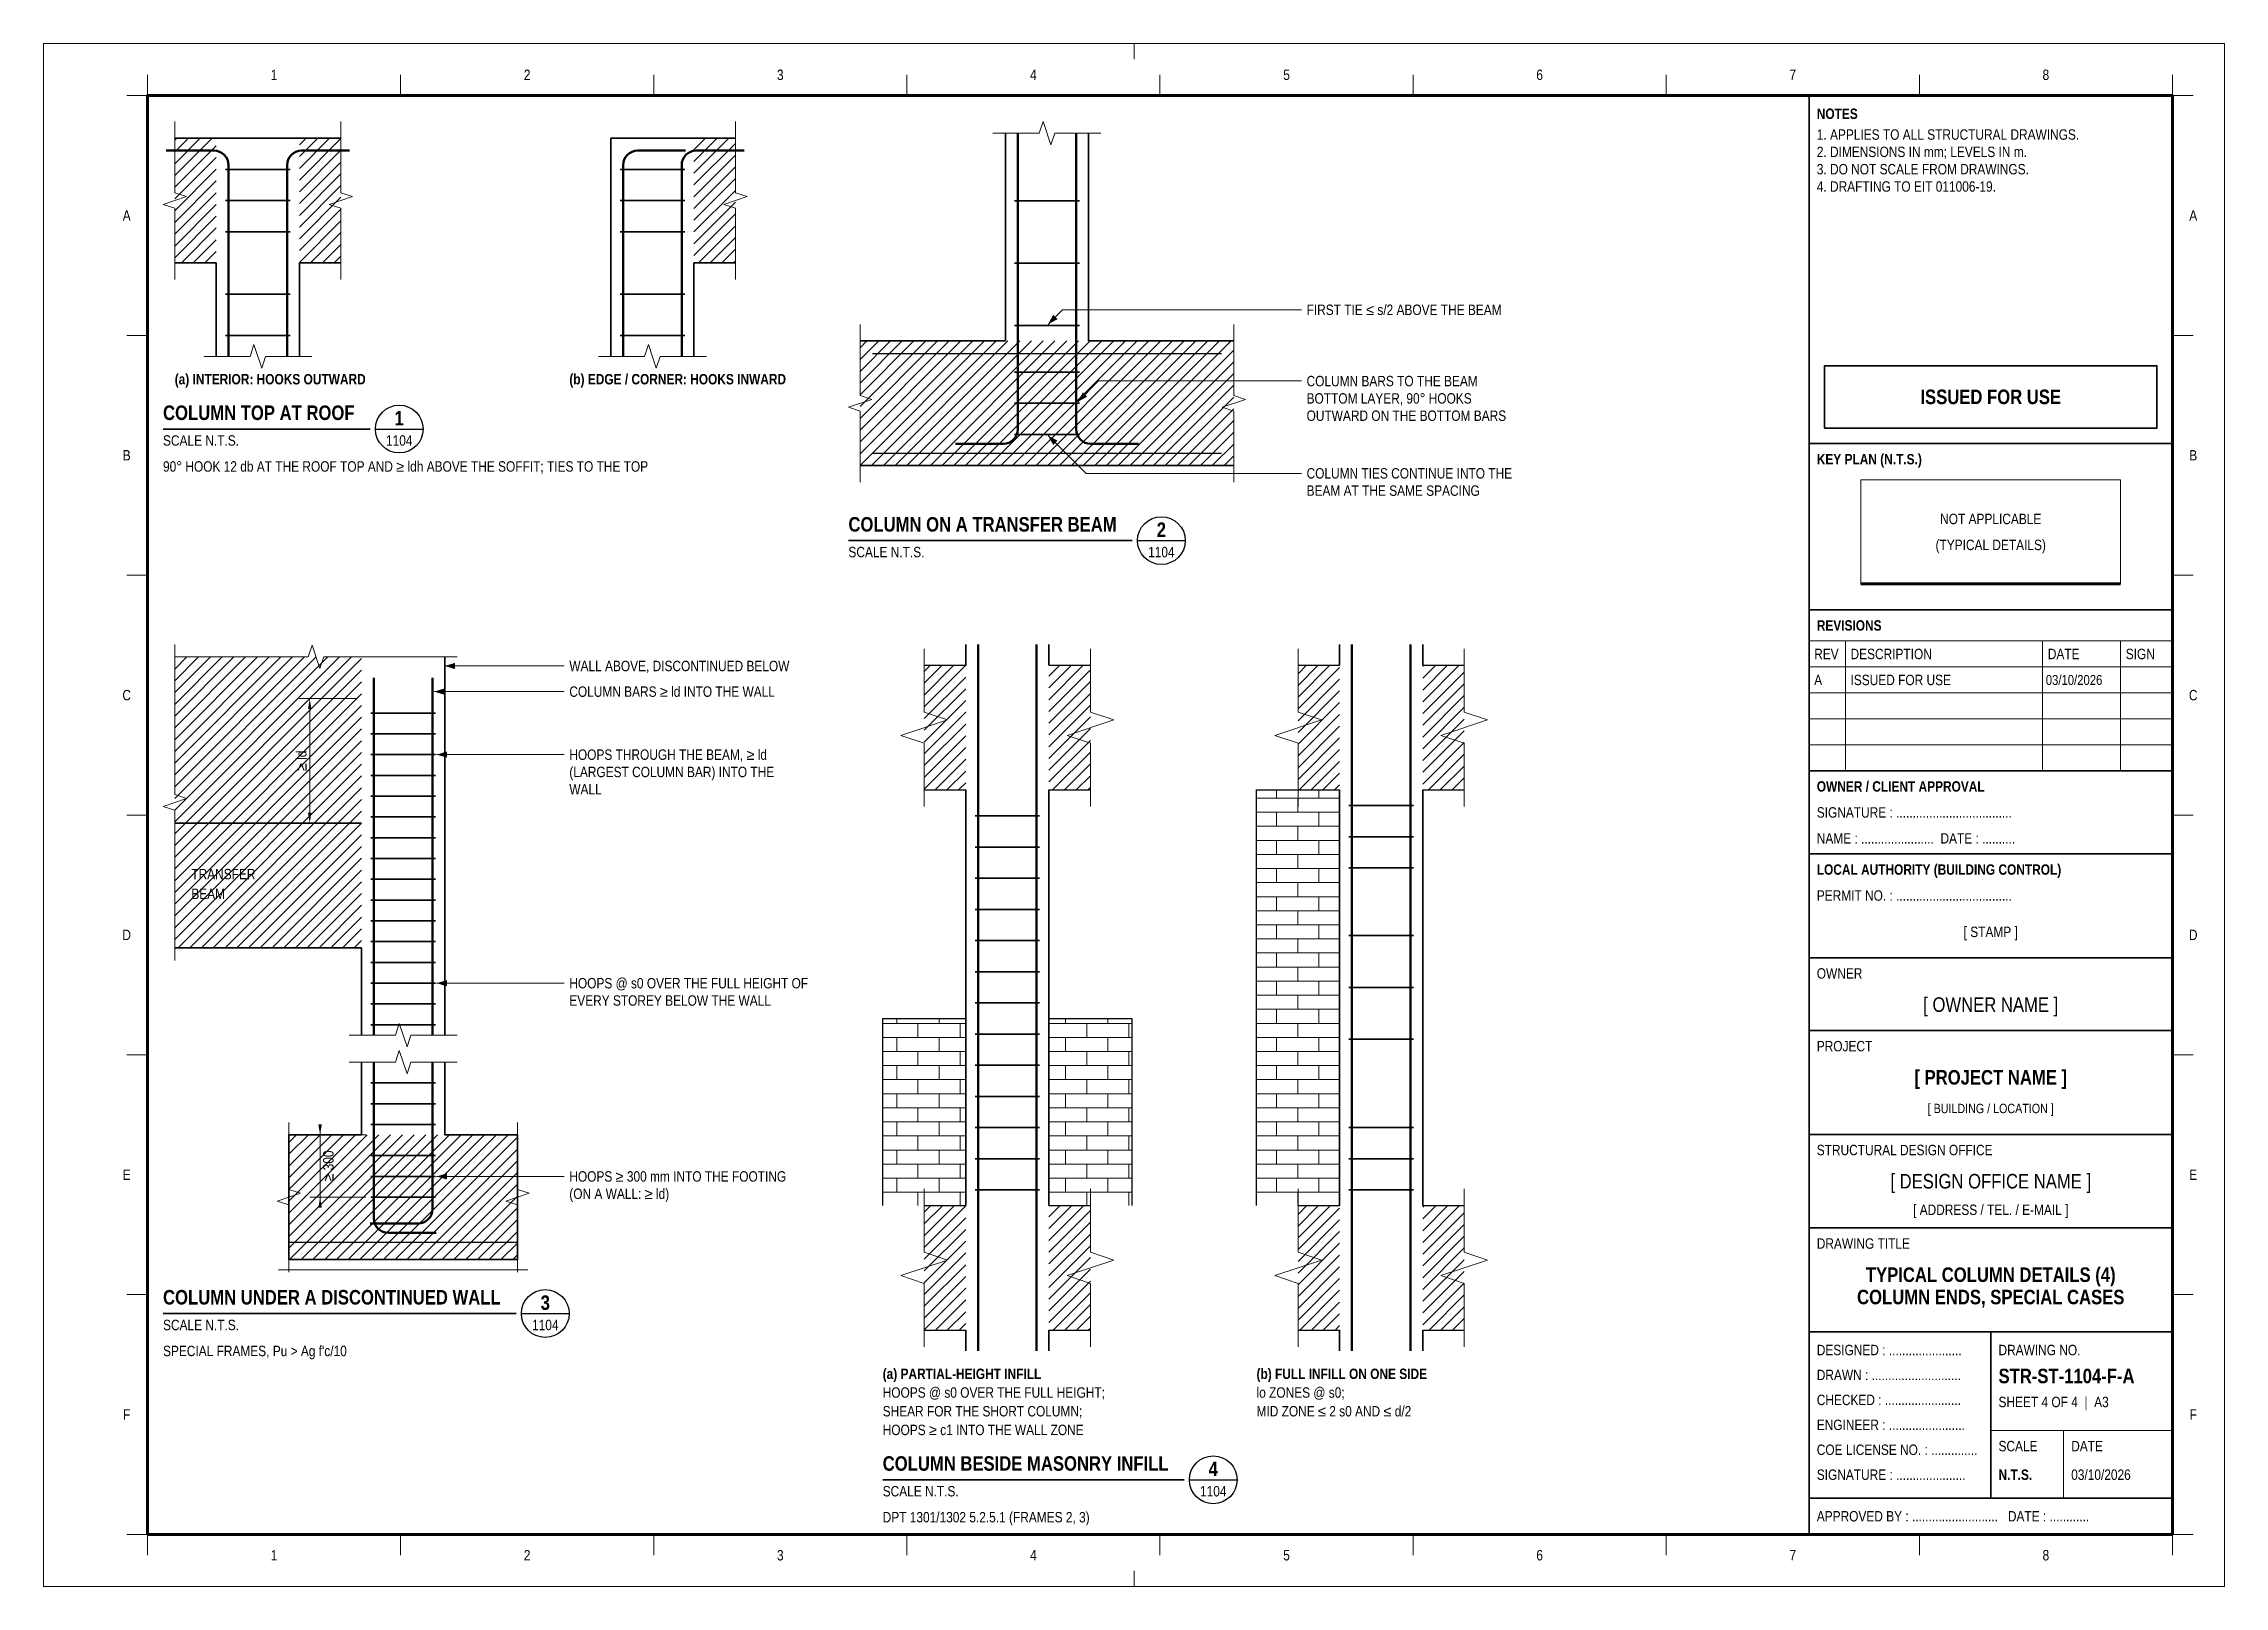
# Paper-space layout '1104' of a CAD drawing. Header units: millimetres. Extents: x 0 to 420, y 0 to 297.
# The model-space entities are those that its viewports show. They can reach past a viewport. Long polylines and large blocks are cut down to what shows.
import ezdxf
from ezdxf.enums import TextEntityAlignment as Align

# ---------------------------------------------------------------- set-up
doc = ezdxf.new("R2010")
doc.units = ezdxf.units.MM
doc.header["$LTSCALE"] = 3.75
for name, color, linetype, lineweight in [('S-ANNO', 3, 'Continuous', 18), ('S-BREAK', 8, 'Continuous', 18), ('S-CONC', 4, 'Continuous', 35), ('S-CONC-VIS', 5, 'Continuous', 25), ('S-DET', 7, 'Continuous', 18), ('S-DIMS', 2, 'Continuous', 18), ('S-FRAME', 10, 'Continuous', 70), ('S-HATCH', 9, 'Continuous', 13), ('S-LEAN', 7, 'Continuous', 18), ('S-REBR', 1, 'Continuous', 50), ('S-REBR-NF', 252, 'Continuous', 25), ('S-REBR-SEC', 30, 'Continuous', 35), ('S-SYMB', 6, 'Continuous', 25), ('S-TEXT', 7, 'Continuous', 18), ('S-TITLE', 4, 'Continuous', 35), ('S-TTLB', 4, 'Continuous', 35), ('S-TTLB-THIN', 8, 'Continuous', 18), ('S-ZONE', 8, 'Continuous', 18)]:
    doc.layers.add(name, color=color, linetype=linetype, lineweight=lineweight)
for name, color, linetype, lineweight, plot in [('S-SHEET', 9, 'Continuous', 13, False), ('S-TB-AREA', 9, 'Continuous', 13, False), ('S-VPORT', 9, 'Continuous', 13, False)]:
    doc.layers.add(name, color=color, linetype=linetype, lineweight=lineweight, plot=plot)
doc.styles.add('AN', font='ARIALN_0.TTF')
doc.styles.add('ANB', font='ARIALNB_0.TTF')
doc.dimstyles.new('EIT-25', dxfattribs={"dimscale": 25, "dimtxt": 2, "dimasz": 2, "dimexe": 2, "dimexo": 1, "dimgap": 0.6, "dimtad": 1, "dimdec": 0, "dimtxsty": 'AN', "dimcen": 2.5, "dimclrd": 2, "dimclre": 8, "dimclrt": 7, "dimazin": 3, "dimtfac": 1, "dimtmove": 1, "dimatfit": 3, "dimlwd": -1, "dimlwe": -1, "dimarcsym": 0})

# ---------------------------------------------------------------- blocks, each defined once
blk = doc.blocks.new('TB-A3-NRW')
at = {"layer": 'S-FRAME', "flags": 128}
blk.add_lwpolyline([(20, 10), (410, 10), (410, 287), (20, 287)], close=True, dxfattribs=at)
blk.add_lwpolyline([(350, 193), (400, 193)], dxfattribs=at)
at = {"layer": 'S-SHEET', "flags": 128}
blk.add_lwpolyline([(0, 0), (420, 0), (420, 297), (0, 297)], close=True, dxfattribs=at)
at = {"layer": 'S-TB-AREA', "flags": 128}
blk.add_lwpolyline([(20, 10), (340, 10), (340, 287), (20, 287)], close=True, dxfattribs=at)
at = {"layer": 'S-TITLE', "flags": 128}
blk.add_lwpolyline([(343, 223), (407, 223), (407, 235), (343, 235)], close=True, dxfattribs=at)
at = {"layer": 'S-TTLB'}
for p, q in [((340, 10), (340, 287)), ((340, 220), (410, 220)), ((340, 188), (410, 188)), ((340, 157), (410, 157)), ((340, 157), (410, 157)), ((340, 141), (410, 141)), ((340, 121), (410, 121)), ((340, 107), (410, 107)), ((340, 87), (410, 87)), ((340, 69), (410, 69)), ((340, 49), (410, 49)), ((375, 17), (375, 49)), ((340, 17), (410, 17))]:
    blk.add_line(p, q, dxfattribs=at)
at = {"layer": 'S-TTLB-THIN'}
for p, q in [((340, 182), (410, 182)), ((347, 157), (347, 182)), ((385, 157), (385, 182)), ((400, 157), (400, 182)), ((340, 177), (410, 177)), ((340, 172), (410, 172)), ((340, 167), (410, 167)), ((340, 162), (410, 162)), ((375, 30), (410, 30)), ((389, 17), (389, 30))]:
    blk.add_line(p, q, dxfattribs=at)
at = {"layer": 'S-TTLB-THIN', "flags": 128}
blk.add_lwpolyline([(350, 193), (400, 193), (400, 213), (350, 213)], close=True, dxfattribs=at)
at = {"layer": 'S-ZONE'}
for p, q in [((210, 297), (210, 294)), ((20, 287), (20, 291)), ((68.75, 287), (68.75, 291)), ((117.5, 287), (117.5, 291)), ((166.25, 287), (166.25, 291)), ((215, 287), (215, 291)), ((263.75, 287), (263.75, 291)), ((312.5, 287), (312.5, 291)), ((361.25, 287), (361.25, 291)), ((410, 287), (410, 291)), ((16, 287), (20, 287)), ((410, 287), (414, 287)), ((16, 240.83), (20, 240.83)), ((410, 240.83), (414, 240.83)), ((16, 194.67), (20, 194.67)), ((410, 194.67), (414, 194.67)), ((16, 148.5), (20, 148.5)), ((410, 148.5), (414, 148.5)), ((16, 102.33), (20, 102.33)), ((410, 102.33), (414, 102.33)), ((16, 56.17), (20, 56.17)), ((410, 56.17), (414, 56.17)), ((16, 10), (20, 10)), ((20, 10), (20, 6)), ((68.75, 10), (68.75, 6)), ((117.5, 10), (117.5, 6)), ((166.25, 10), (166.25, 6)), ((215, 10), (215, 6)), ((263.75, 10), (263.75, 6)), ((312.5, 10), (312.5, 6)), ((361.25, 10), (361.25, 6)), ((410, 10), (410, 6)), ((410, 10), (414, 10)), ((210, 0), (210, 3))]:
    blk.add_line(p, q, dxfattribs=at)
at = {"layer": 'S-TEXT'}
for s, style, p in [('NOTES', 'ANB', (341.5, 283.5)), ('KEY PLAN (N.T.S.)', 'ANB', (341.5, 217)), ('REVISIONS', 'ANB', (341.5, 185)), ('REV', 'AN', (341, 179.5)), ('DESCRIPTION', 'AN', (348, 179.5)), ('DATE', 'AN', (386, 179.5)), ('SIGN', 'AN', (401, 179.5)), ('OWNER / CLIENT APPROVAL', 'ANB', (341.5, 154)), ('SIGNATURE : ...................................', 'AN', (341.5, 149)), ('NAME : ......................  DATE : ..........', 'AN', (341.5, 144)), ('LOCAL AUTHORITY (BUILDING CONTROL)', 'ANB', (341.5, 138)), ('PERMIT NO. : ...................................', 'AN', (341.5, 133)), ('OWNER', 'AN', (341.5, 118)), ('PROJECT', 'AN', (341.5, 104)), ('STRUCTURAL DESIGN OFFICE', 'AN', (341.5, 84)), ('DRAWING TITLE', 'AN', (341.5, 66)), ('DESIGNED : ......................', 'AN', (341.5, 45.5)), ('DRAWING NO.', 'AN', (376.5, 45.5)), ('DRAWN : ...........................', 'AN', (341.5, 40.7)), ('CHECKED : .......................', 'AN', (341.5, 35.9)), ('ENGINEER : .......................', 'AN', (341.5, 31.1)), ('COE LICENSE NO. : ..............', 'AN', (341.5, 26.3)), ('SCALE', 'AN', (376.5, 27)), ('DATE', 'AN', (390.5, 27)), ('SIGNATURE : .....................', 'AN', (341.5, 21.5)), ('APPROVED BY : ..........................   DATE : ............', 'AN', (341.5, 13.5))]:
    blk.add_text(s, height=2, dxfattribs=dict(at, style=style)).set_placement(p, align=Align.MIDDLE_LEFT)
at = {"layer": 'S-TEXT', "style": 'AN'}
blk.add_text('[ STAMP ]', height=2, dxfattribs=at).set_placement((375, 126), align=Align.MIDDLE_CENTER)
at = {"layer": 'S-TEXT', "insert": (341.5, 280.5), "char_height": 2, "width": 67, "attachment_point": 1, "style": 'AN'}
blk.add_mtext('1. APPLIES TO ALL STRUCTURAL DRAWINGS.\\P2. DIMENSIONS IN mm; LEVELS IN m.\\P3. DO NOT SCALE FROM DRAWINGS.\\P4. DRAFTING TO EIT 011006-19.', dxfattribs=at)
at = {"layer": 'S-TEXT'}
for tag, height, style, p in [('STATUS_1', 2.8, 'ANB', (375, 231.2)), ('STATUS_2', 2.8, 'ANB', (375, 226.8)), ('KEYPLAN_1', 2, 'AN', (375, 205.5)), ('KEYPLAN_2', 2, 'AN', (375, 200.5)), ('OWNER', 2.8, 'AN', (375, 112)), ('PROJECT', 2.8, 'ANB', (375, 98)), ('LOCATION', 1.8, 'AN', (375, 92)), ('OFFICE', 2.8, 'AN', (375, 78)), ('OFFICE_ADDR', 2, 'AN', (375, 72.5)), ('TITLE_1', 2.8, 'ANB', (375, 60)), ('TITLE_2', 2.8, 'ANB', (375, 55.7)), ('TITLE_3', 2.8, 'ANB', (375, 51.4))]:
    blk.add_attdef(tag, text='', height=height, dxfattribs=dict(at, style=style)).set_placement(p, align=Align.MIDDLE_CENTER)
for tag, height, style, p in [('REV_1', 2, 'AN', (341, 174.5)), ('REV_1_DESC', 2, 'AN', (348, 174.5)), ('REV_1_DATE', 1.9, 'AN', (385.6, 174.5)), ('REV_2', 2, 'AN', (341, 169.5)), ('REV_2_DESC', 2, 'AN', (348, 169.5)), ('REV_2_DATE', 1.9, 'AN', (385.6, 169.5)), ('REV_3', 2, 'AN', (341, 164.5)), ('REV_3_DESC', 2, 'AN', (348, 164.5)), ('REV_3_DATE', 1.9, 'AN', (385.6, 164.5)), ('REV_4', 2, 'AN', (341, 159.5)), ('REV_4_DESC', 2, 'AN', (348, 159.5)), ('REV_4_DATE', 1.9, 'AN', (385.6, 159.5)), ('DWG_NO', 2.8, 'ANB', (376.5, 40.5)), ('SHEET', 2, 'AN', (376.5, 35.5)), ('SCALE', 2, 'ANB', (376.5, 21.5)), ('DATE', 2, 'AN', (390.5, 21.5))]:
    blk.add_attdef(tag, text='', height=height, dxfattribs=dict(at, style=style)).set_placement(p, align=Align.MIDDLE_LEFT)
at = {"layer": 'S-ZONE', "style": 'AN'}
for s, p in [('1', (44.38, 291)), ('2', (93.12, 291)), ('3', (141.88, 291)), ('4', (190.62, 291)), ('5', (239.38, 291)), ('6', (288.12, 291)), ('7', (336.88, 291)), ('8', (385.62, 291)), ('A', (16, 263.92)), ('A', (414, 263.92)), ('B', (16, 217.75)), ('B', (414, 217.75)), ('C', (16, 171.58)), ('C', (414, 171.58)), ('D', (16, 125.42)), ('D', (414, 125.42)), ('E', (16, 79.25)), ('E', (414, 79.25)), ('F', (16, 33.08)), ('F', (414, 33.08)), ('1', (44.38, 6)), ('2', (93.12, 6)), ('3', (141.88, 6)), ('4', (190.62, 6)), ('5', (239.38, 6)), ('6', (288.12, 6)), ('7', (336.88, 6)), ('8', (385.62, 6))]:
    blk.add_text(s, height=2, dxfattribs=at).set_placement(p, align=Align.MIDDLE_CENTER)
blk = doc.blocks.new('DET-1104-1', base_point=(-256.25, -31200))
at = {"layer": 'S-HATCH'}
h = blk.add_hatch(dxfattribs=at)
h.set_pattern_fill('ANSI31', color=256, scale=12.59843)
h.paths.add_polyline_path([(-200, -30600), (0, -30600), (0, -30000), (-200, -30000)])
h = blk.add_hatch(dxfattribs=at)
h.set_pattern_fill('ANSI31', color=256, scale=12.59843)
h.paths.add_polyline_path([(400, -30600), (600, -30600), (600, -30000), (400, -30000)])
h = blk.add_hatch(dxfattribs=at)
h.set_pattern_fill('ANSI31', color=256, scale=12.59843)
h.paths.add_polyline_path([(2300, -30600), (2500, -30600), (2500, -30000), (2300, -30000)])
at = {"layer": 'S-BREAK', "flags": 128}
for points in [[(-200, -30680), (-200, -30337.5), (-256.25, -30318.75), (-143.75, -30281.25), (-200, -30262.5), (-200, -29920)], [(600, -30680), (600, -30337.5), (543.75, -30318.75), (656.25, -30281.25), (600, -30262.5), (600, -29920)], [(2500, -30680), (2500, -30337.5), (2443.75, -30318.75), (2556.25, -30281.25), (2500, -30262.5), (2500, -29920)], [(-60, -31050), (162.5, -31050), (181.25, -30993.75), (218.75, -31106.25), (237.5, -31050), (460, -31050)], [(1840, -31050), (2062.5, -31050), (2081.25, -30993.75), (2118.75, -31106.25), (2137.5, -31050), (2360, -31050)]]:
    blk.add_lwpolyline(points, dxfattribs=at)
at = {"layer": 'S-CONC'}
for p, q in [((-200, -30000), (600, -30000)), ((1900, -30600), (1900, -30000)), ((1900, -30000), (2500, -30000)), ((-200, -30600), (0, -30600)), ((0, -31050), (0, -30600)), ((400, -31050), (400, -30600)), ((400, -30600), (600, -30600)), ((1900, -31050), (1900, -30600)), ((2300, -31050), (2300, -30600)), ((2300, -30600), (2500, -30600))]:
    blk.add_line(p, q, dxfattribs=at)
at = {"layer": 'S-REBR', "flags": 128}
for points in [[(59, -31050), (59, -30130, 0.41421356), (-11, -30060), (-241, -30060)], [(341, -31050), (341, -30130, -0.41421356), (411, -30060), (641, -30060)], [(1959, -31050), (1959, -30130, -0.41421356), (2029, -30060), (2259, -30060)], [(2241, -31050), (2241, -30130, -0.41421356), (2311, -30060), (2541, -30060)]]:
    blk.add_lwpolyline(points, format="xyb", dxfattribs=at)
at = {"layer": 'S-REBR-SEC'}
for p, q in [((44.5, -30150), (355.5, -30150)), ((1944.5, -30150), (2255.5, -30150)), ((44.5, -30300), (355.5, -30300)), ((1944.5, -30300), (2255.5, -30300)), ((44.5, -30450), (355.5, -30450)), ((1944.5, -30450), (2255.5, -30450)), ((44.5, -30750), (355.5, -30750)), ((1944.5, -30750), (2255.5, -30750)), ((44.5, -30950), (355.5, -30950)), ((1944.5, -30950), (2255.5, -30950))]:
    blk.add_line(p, q, dxfattribs=at)
at = {"layer": 'S-TEXT', "style": 'ANB'}
for s, p in [('(a) INTERIOR: HOOKS OUTWARD', (-200, -31200)), ('(b) EDGE / CORNER: HOOKS INWARD', (1700, -31200))]:
    blk.add_text(s, height=50, dxfattribs=at).set_placement(p, align=Align.BOTTOM_LEFT)
blk = doc.blocks.new('VT-1104-1', base_point=(23, 214.04))
at = {"layer": 'S-SYMB'}
blk.add_line((63.89, 222.8), (73.09, 222.8), dxfattribs=at)
blk.add_circle((68.49, 222.8), 4.6, dxfattribs=at)
at = {"layer": 'S-TITLE'}
blk.add_line((23, 222.8), (62.89, 222.8), dxfattribs=at)
at = {"layer": 'S-TEXT'}
for s, height, style, p in [('1', 2.8, 'ANB', (68.49, 224.9)), ('1104', 2, 'AN', (68.49, 220.6))]:
    blk.add_text(s, height=height, dxfattribs=dict(at, style=style)).set_placement(p, align=Align.MIDDLE_CENTER)
at = {"layer": 'S-TEXT', "style": 'AN'}
for s, p in [('SCALE N.T.S.', (23, 221.6)), ('90° HOOK 12 db AT THE ROOF TOP AND ≥ ldh ABOVE THE SOFFIT; TIES TO THE TOP', (23, 216.6))]:
    blk.add_text(s, height=2, dxfattribs=at).set_placement(p, align=Align.TOP_LEFT)
at = {"layer": 'S-TITLE', "style": 'ANB'}
blk.add_text('COLUMN TOP AT ROOF', height=2.8, dxfattribs=at).set_placement((23, 223.7), align=Align.BOTTOM_LEFT)
blk = doc.blocks.new('DET-1104-2', base_point=(7944, -30761))
at = {"layer": 'S-HATCH'}
h = blk.add_hatch(dxfattribs=at)
h.set_pattern_fill('ANSI31', color=256, scale=12.59843)
h.paths.add_polyline_path([(8000, -30600), (9800, -30600), (9800, -30000), (8000, -30000)])
at = {"layer": 'S-ANNO', "flags": 128}
for points in [[(8905, -29920), (8975, -29850), (10050, -29850), (10125, -29850)], [(9048, -30293), (9148, -30192), (10050, -30192), (10125, -30192)], [(8905, -30455), (9088, -30638), (10050, -30638), (10125, -30638)]]:
    blk.add_lwpolyline(points, dxfattribs=at)
at = {"layer": 'S-ANNO'}
for points in [[(8905, -29920), (8951, -29895), (8930, -29874)], [(9048, -30293), (9094, -30268), (9073, -30247)], [(8905, -30455), (8930, -30501), (8951, -30480)]]:
    blk.add_solid(points, dxfattribs=at)
at = {"layer": 'S-BREAK', "flags": 128}
for points in [[(8640, -29000), (8862, -29000), (8881, -28944), (8919, -29056), (8938, -29000), (9160, -29000)], [(8000, -30680), (8000, -30338), (7944, -30319), (8056, -30281), (8000, -30262), (8000, -29920)], [(9800, -30680), (9800, -30338), (9744, -30319), (9856, -30281), (9800, -30262), (9800, -29920)]]:
    blk.add_lwpolyline(points, dxfattribs=at)
at = {"layer": 'S-CONC'}
for p, q in [((8700, -30000), (8700, -29000)), ((9100, -30000), (9100, -29000)), ((8000, -30000), (8700, -30000)), ((9100, -30000), (9800, -30000)), ((8000, -30600), (9800, -30600))]:
    blk.add_line(p, q, dxfattribs=at)
at = {"layer": 'S-REBR', "flags": 128}
for points in [[(8759, -29000), (8759, -30425, -0.414214), (8689, -30495), (8459, -30495)], [(9041, -29000), (9041, -30425, 0.414214), (9111, -30495), (9341, -30495)]]:
    blk.add_lwpolyline(points, format="xyb", dxfattribs=at)
at = {"layer": 'S-REBR-NF', "flags": 128}
for points in [[(8060, -30060), (9740, -30060)], [(8060, -30540), (9740, -30540)]]:
    blk.add_lwpolyline(points, dxfattribs=at)
at = {"layer": 'S-REBR-SEC'}
for p, q in [((8744, -29325), (9056, -29325)), ((8744, -29625), (9056, -29625)), ((8744, -29925), (9056, -29925)), ((8744, -30150), (9056, -30150)), ((8744, -30300), (9056, -30300)), ((8744, -30450), (9056, -30450))]:
    blk.add_line(p, q, dxfattribs=at)
at = {"layer": 'S-TEXT', "char_height": 50, "attachment_point": 1, "style": 'AN'}
for s, insert, width in [('FIRST TIE ≤ s/2 ABOVE THE BEAM', (10150, -29825), 989.18), ('COLUMN BARS TO THE BEAM\\PBOTTOM LAYER, 90° HOOKS\\POUTWARD ON THE BOTTOM BARS', (10150, -30168), 1011.92), ('COLUMN TIES CONTINUE INTO THE\\PBEAM AT THE SAME SPACING', (10150, -30612), 1041.68)]:
    blk.add_mtext(s, dxfattribs=dict(at, insert=insert, width=width))
blk = doc.blocks.new('VT-1104-2', base_point=(154.99, 196.72))
at = {"layer": 'S-SYMB'}
blk.add_line((210.66, 201.32), (219.86, 201.32), dxfattribs=at)
blk.add_circle((215.26, 201.32), 4.6, dxfattribs=at)
at = {"layer": 'S-TITLE'}
blk.add_line((154.99, 201.32), (209.66, 201.32), dxfattribs=at)
at = {"layer": 'S-TEXT'}
for s, height, style, p in [('2', 2.8, 'ANB', (215.26, 203.42)), ('1104', 2, 'AN', (215.26, 199.12))]:
    blk.add_text(s, height=height, dxfattribs=dict(at, style=style)).set_placement(p, align=Align.MIDDLE_CENTER)
at = {"layer": 'S-TEXT', "style": 'AN'}
blk.add_text('SCALE N.T.S.', height=2, dxfattribs=at).set_placement((154.99, 200.12), align=Align.TOP_LEFT)
at = {"layer": 'S-TITLE', "style": 'ANB'}
blk.add_text('COLUMN ON A TRANSFER BEAM', height=2.8, dxfattribs=at).set_placement((154.99, 202.22), align=Align.BOTTOM_LEFT)
blk = doc.blocks.new('VT-1104-3', base_point=(23, 43.76))
at = {"layer": 'S-SYMB'}
blk.add_line((92.02, 52.52), (101.22, 52.52), dxfattribs=at)
blk.add_circle((96.62, 52.52), 4.6, dxfattribs=at)
at = {"layer": 'S-TITLE'}
blk.add_line((23, 52.52), (91.02, 52.52), dxfattribs=at)
at = {"layer": 'S-TEXT'}
for s, height, style, p in [('3', 2.8, 'ANB', (96.62, 54.62)), ('1104', 2, 'AN', (96.62, 50.32))]:
    blk.add_text(s, height=height, dxfattribs=dict(at, style=style)).set_placement(p, align=Align.MIDDLE_CENTER)
at = {"layer": 'S-TEXT', "style": 'AN'}
for s, p in [('SCALE N.T.S.', (23, 51.32)), ("SPECIAL FRAMES, Pu > Ag f'c/10", (23, 46.32))]:
    blk.add_text(s, height=2, dxfattribs=at).set_placement(p, align=Align.TOP_LEFT)
at = {"layer": 'S-TITLE', "style": 'ANB'}
blk.add_text('COLUMN UNDER A DISCONTINUED WALL', height=2.8, dxfattribs=at).set_placement((23, 53.42), align=Align.BOTTOM_LEFT)
blk = doc.blocks.new('DET-1104-4', base_point=(25600, -1120))
at = {"layer": 'S-HATCH'}
h = blk.add_hatch(dxfattribs=at)
h.set_pattern_fill('ANSI31', color=256, scale=12.59843)
h.paths.add_polyline_path([(25800, 2000), (26000, 2000), (26000, 2600), (25800, 2600)])
h = blk.add_hatch(dxfattribs=at)
h.set_pattern_fill('ANSI31', color=256, scale=12.59843)
h.paths.add_polyline_path([(26400, 2000), (26600, 2000), (26600, 2600), (26400, 2600)])
h = blk.add_hatch(dxfattribs=at)
h.set_pattern_fill('ANSI31', color=256, scale=12.59843)
h.paths.add_polyline_path([(27600, 2000), (27800, 2000), (27800, 2600), (27600, 2600)])
h = blk.add_hatch(dxfattribs=at)
h.set_pattern_fill('ANSI31', color=256, scale=12.59843)
h.paths.add_polyline_path([(28200, 2000), (28400, 2000), (28400, 2600), (28200, 2600)])
h = blk.add_hatch(dxfattribs=at)
h.set_pattern_fill('AR-BRSTD', color=256)
h.paths.add_polyline_path([(27400, 0), (27400, 2000), (27800, 2000), (27800, 0)])
h = blk.add_hatch(dxfattribs=at)
h.set_pattern_fill('AR-BRSTD', color=256)
h.paths.add_polyline_path([(25600, 0), (25600, 900), (26000, 900), (26000, 0)])
h = blk.add_hatch(dxfattribs=at)
h.set_pattern_fill('AR-BRSTD', color=256)
h.paths.add_polyline_path([(26400, 0), (26400, 900), (26800, 900), (26800, 0)])
h = blk.add_hatch(dxfattribs=at)
h.set_pattern_fill('ANSI31', color=256, scale=12.59843)
h.paths.add_polyline_path([(25800, -600), (26000, -600), (26000, 0), (25800, 0)])
h = blk.add_hatch(dxfattribs=at)
h.set_pattern_fill('ANSI31', color=256, scale=12.59843)
h.paths.add_polyline_path([(26400, -600), (26600, -600), (26600, 0), (26400, 0)])
h = blk.add_hatch(dxfattribs=at)
h.set_pattern_fill('ANSI31', color=256, scale=12.59843)
h.paths.add_polyline_path([(27600, -600), (27800, -600), (27800, 0), (27600, 0)])
h = blk.add_hatch(dxfattribs=at)
h.set_pattern_fill('ANSI31', color=256, scale=12.59843)
h.paths.add_polyline_path([(28200, -600), (28400, -600), (28400, 0), (28200, 0)])
at = {"layer": 'S-BREAK', "flags": 128}
for points in [[(25800, 1920), (25800, 2225), (25687.5, 2262.5), (25912.5, 2337.5), (25800, 2375), (25800, 2680)], [(26600, 1920), (26600, 2225), (26487.5, 2262.5), (26712.5, 2337.5), (26600, 2375), (26600, 2680)], [(27600, 1920), (27600, 2225), (27487.5, 2262.5), (27712.5, 2337.5), (27600, 2375), (27600, 2680)], [(28400, 1920), (28400, 2225), (28287.5, 2262.5), (28512.5, 2337.5), (28400, 2375), (28400, 2680)], [(25800, -680), (25800, -375), (25687.5, -337.5), (25912.5, -262.5), (25800, -225), (25800, 80)], [(26600, -680), (26600, -375), (26487.5, -337.5), (26712.5, -262.5), (26600, -225), (26600, 80)], [(27600, -680), (27600, -375), (27487.5, -337.5), (27712.5, -262.5), (27600, -225), (27600, 80)], [(28400, -680), (28400, -375), (28287.5, -337.5), (28512.5, -262.5), (28400, -225), (28400, 80)]]:
    blk.add_lwpolyline(points, dxfattribs=at)
at = {"layer": 'S-CONC'}
for p, q in [((26000, 2600), (26000, 2700)), ((26400, 2600), (26400, 2700)), ((27800, 2600), (27800, 2700)), ((28200, 2600), (28200, 2700)), ((26000, 0), (26000, 2000)), ((26400, 0), (26400, 2000)), ((27800, 0), (27800, 2000)), ((28200, 0), (28200, 2000)), ((26000, -700), (26000, -600)), ((26400, -700), (26400, -600)), ((27800, -700), (27800, -600)), ((28200, -700), (28200, -600))]:
    blk.add_line(p, q, dxfattribs=at)
at = {"layer": 'S-CONC-VIS'}
for p, q in [((25800, 2600), (26000, 2600)), ((26400, 2600), (26600, 2600)), ((27600, 2600), (27800, 2600)), ((28200, 2600), (28400, 2600)), ((25800, 2000), (26000, 2000)), ((26400, 2000), (26600, 2000)), ((27600, 2000), (27800, 2000)), ((28200, 2000), (28400, 2000)), ((25800, 0), (26000, 0)), ((26400, 0), (26600, 0)), ((27600, 0), (27800, 0)), ((28200, 0), (28400, 0)), ((25800, -600), (26000, -600)), ((26400, -600), (26600, -600)), ((27600, -600), (27800, -600)), ((28200, -600), (28400, -600))]:
    blk.add_line(p, q, dxfattribs=at)
at = {"layer": 'S-CONC-VIS', "flags": 128}
for points in [[(27400, 0), (27400, 2000), (27800, 2000), (27800, 0)], [(25600, 0), (25600, 900), (26000, 900), (26000, 0)], [(26400, 0), (26400, 900), (26800, 900), (26800, 0)]]:
    blk.add_lwpolyline(points, dxfattribs=at)
at = {"layer": 'S-REBR', "flags": 128}
for points in [[(26059, -700), (26059, 2700)], [(26341, -700), (26341, 2700)], [(27859, -700), (27859, 2700)], [(28141, -700), (28141, 2700)]]:
    blk.add_lwpolyline(points, dxfattribs=at)
at = {"layer": 'S-REBR-SEC'}
for p, q in [((27844.5, 1925), (28155.5, 1925)), ((26044.5, 1875), (26355.5, 1875)), ((26044.5, 1725), (26355.5, 1725)), ((27844.5, 1775), (28155.5, 1775)), ((26044.5, 1575), (26355.5, 1575)), ((27844.5, 1625), (28155.5, 1625)), ((26044.5, 1425), (26355.5, 1425)), ((26044.5, 1275), (26355.5, 1275)), ((27844.5, 1300), (28155.5, 1300)), ((26044.5, 1125), (26355.5, 1125)), ((27844.5, 1050), (28155.5, 1050)), ((26044.5, 975), (26355.5, 975)), ((26044.5, 825), (26355.5, 825)), ((27844.5, 800), (28155.5, 800)), ((26044.5, 675), (26355.5, 675)), ((26044.5, 525), (26355.5, 525)), ((26044.5, 375), (26355.5, 375)), ((27844.5, 375), (28155.5, 375)), ((26044.5, 225), (26355.5, 225)), ((27844.5, 225), (28155.5, 225)), ((26044.5, 75), (26355.5, 75)), ((27844.5, 75), (28155.5, 75))]:
    blk.add_line(p, q, dxfattribs=at)
at = {"layer": 'S-TEXT'}
for s, style, p in [('(a) PARTIAL-HEIGHT INFILL', 'ANB', (25600, -850)), ('(b) FULL INFILL ON ONE SIDE', 'ANB', (27400, -850)), ('HOOPS @ s0 OVER THE FULL HEIGHT;', 'AN', (25600, -940)), ('lo ZONES @ s0;', 'AN', (27400, -940)), ('SHEAR FOR THE SHORT COLUMN;', 'AN', (25600, -1030)), ('MID ZONE ≤ 2 s0 AND ≤ d/2', 'AN', (27400, -1030)), ('HOOPS ≥ c1 INTO THE WALL ZONE', 'AN', (25600, -1120))]:
    blk.add_text(s, height=50, dxfattribs=dict(at, style=style)).set_placement(p, align=Align.BOTTOM_LEFT)
blk = doc.blocks.new('VT-1104-4', base_point=(161.58, 11.76))
at = {"layer": 'S-SYMB'}
blk.add_line((220.64, 20.52), (229.84, 20.52), dxfattribs=at)
blk.add_circle((225.24, 20.52), 4.6, dxfattribs=at)
at = {"layer": 'S-TITLE'}
blk.add_line((161.58, 20.52), (219.64, 20.52), dxfattribs=at)
at = {"layer": 'S-TEXT'}
for s, height, style, p in [('4', 2.8, 'ANB', (225.24, 22.62)), ('1104', 2, 'AN', (225.24, 18.32))]:
    blk.add_text(s, height=height, dxfattribs=dict(at, style=style)).set_placement(p, align=Align.MIDDLE_CENTER)
at = {"layer": 'S-TEXT', "style": 'AN'}
for s, p in [('SCALE N.T.S.', (161.58, 19.32)), ('DPT 1301/1302 5.2.5.1 (FRAMES 2, 3)', (161.58, 14.32))]:
    blk.add_text(s, height=2, dxfattribs=at).set_placement(p, align=Align.TOP_LEFT)
at = {"layer": 'S-TITLE', "style": 'ANB'}
blk.add_text('COLUMN BESIDE MASONRY INFILL', height=2.8, dxfattribs=at).set_placement((161.58, 21.42), align=Align.BOTTOM_LEFT)
blk = doc.blocks.new('DET-1104-3', base_point=(17043.8, -30660))
at = {"layer": 'S-HATCH'}
h = blk.add_hatch(dxfattribs=at)
h.set_pattern_fill('ANSI31', color=256, scale=12.59843)
h.paths.add_polyline_path([(17100, -29100), (18000, -29100), (18000, -27700), (17100, -27700)])
h = blk.add_hatch(dxfattribs=at)
h.set_pattern_fill('ANSI31', color=256, scale=12.59843)
h.paths.add_polyline_path([(17650, -30600), (18750, -30600), (18750, -30000), (17650, -30000)])
at = {"layer": 'S-ANNO', "flags": 128}
for points in [[(18400, -27743.3), (18900, -27743.3), (18975, -27743.3)], [(18348.8, -27866.7), (18900, -27866.7), (18975, -27866.7)], [(18361.2, -28170), (18900, -28170), (18975, -28170)], [(18361.2, -29270), (18900, -29270), (18975, -29270)], [(18361.2, -30200), (18900, -30200), (18975, -30200)]]:
    blk.add_lwpolyline(points, dxfattribs=at)
at = {"layer": 'S-ANNO'}
for points in [[(18400, -27743.3), (18450, -27758.3), (18450, -27728.3)], [(18348.8, -27866.7), (18398.8, -27881.7), (18398.8, -27851.7)], [(18361.2, -28170), (18411.2, -28185), (18411.2, -28155)], [(18361.2, -29270), (18411.2, -29285), (18411.2, -29255)], [(18361.2, -30200), (18411.2, -30215), (18411.2, -30185)]]:
    blk.add_solid(points, dxfattribs=at)
at = {"layer": 'S-BREAK', "flags": 128}
for points in [[(17100, -29160), (17100, -28437.5), (17043.8, -28418.8), (17156.2, -28381.2), (17100, -28362.5), (17100, -27640)], [(17100, -27700), (17742.5, -27700), (17761.2, -27643.8), (17798.8, -27756.2), (17817.5, -27700), (18460, -27700)], [(17940, -29520), (18162.5, -29520), (18181.2, -29463.8), (18218.8, -29576.2), (18237.5, -29520), (18460, -29520)], [(17940, -29650), (18162.5, -29650), (18181.2, -29593.8), (18218.8, -29706.2), (18237.5, -29650), (18460, -29650)], [(17650, -30660), (17650, -30337.5), (17593.8, -30318.8), (17706.2, -30281.2), (17650, -30262.5), (17650, -29940)], [(18750, -30660), (18750, -30337.5), (18693.8, -30318.8), (18806.2, -30281.2), (18750, -30262.5), (18750, -29940)]]:
    blk.add_lwpolyline(points, dxfattribs=at)
at = {"layer": 'S-CONC'}
for p, q in [((18400, -29520), (18400, -27700)), ((17100, -28500), (18000, -28500)), ((17100, -29100), (18000, -29100)), ((18000, -29520), (18000, -29100)), ((18000, -30000), (18000, -29650)), ((18400, -30000), (18400, -29650)), ((17650, -30000), (18000, -30000)), ((18400, -30000), (18750, -30000))]:
    blk.add_line(p, q, dxfattribs=at)
at = {"layer": 'S-CONC', "flags": 128}
blk.add_lwpolyline([(17650, -30000), (17650, -30600), (18750, -30600), (18750, -30000)], dxfattribs=at)
at = {"layer": 'S-LEAN', "flags": 128}
blk.add_lwpolyline([(17600, -30650), (18800, -30650)], dxfattribs=at)
at = {"layer": 'S-REBR', "flags": 128}
for points in [[(18059, -29520), (18059, -27800)], [(18341, -29520), (18341, -27800)]]:
    blk.add_lwpolyline(points, dxfattribs=at)
for points in [[(18341, -29650), (18341, -30357, -0.4142136), (18271, -30427), (18041, -30427)], [(18059, -29650), (18059, -30402, 0.4142136), (18129, -30472), (18359, -30472)]]:
    blk.add_lwpolyline(points, format="xyb", dxfattribs=at)
at = {"layer": 'S-REBR-NF', "flags": 128}
blk.add_lwpolyline([(17650, -30517), (18750, -30517)], dxfattribs=at)
at = {"layer": 'S-REBR-SEC'}
for p, q in [((18044.5, -27970), (18355.5, -27970)), ((18044.5, -28070), (18355.5, -28070)), ((18044.5, -28170), (18355.5, -28170)), ((18044.5, -28270), (18355.5, -28270)), ((18044.5, -28370), (18355.5, -28370)), ((18044.5, -28470), (18355.5, -28470)), ((18044.5, -28570), (18355.5, -28570)), ((18044.5, -28670), (18355.5, -28670)), ((18044.5, -28770), (18355.5, -28770)), ((18044.5, -28870), (18355.5, -28870)), ((18044.5, -28970), (18355.5, -28970)), ((18044.5, -29070), (18355.5, -29070)), ((18044.5, -29170), (18355.5, -29170)), ((18044.5, -29270), (18355.5, -29270)), ((18044.5, -29370), (18355.5, -29370)), ((18044.5, -29470), (18355.5, -29470)), ((18044.5, -29750), (18355.5, -29750)), ((18044.5, -29850), (18355.5, -29850)), ((18044.5, -29950), (18355.5, -29950)), ((18044.5, -30100), (18355.5, -30100)), ((18044.5, -30200), (18355.5, -30200)), ((18044.5, -30300), (18355.5, -30300))]:
    blk.add_line(p, q, dxfattribs=at)
at = {"layer": 'S-TEXT', "style": 'AN'}
blk.add_text('TRANSFER', height=50, dxfattribs=at).set_placement((17180, -28785), align=Align.BOTTOM_LEFT)
blk.add_text('BEAM', height=50, dxfattribs=at).set_placement((17180, -28815), align=Align.TOP_LEFT)
at = {"layer": 'S-TEXT', "char_height": 50, "attachment_point": 1, "style": 'AN'}
for s, insert, width in [('WALL ABOVE, DISCONTINUED BELOW', (19000, -27718.3), 1114.68), ('COLUMN BARS ≥ ld INTO THE WALL', (19000, -27841.7), 1042.001), ('HOOPS THROUGH THE BEAM, ≥ ld\\P(LARGEST COLUMN BAR) INTO THE\\PWALL', (19000, -28145), 1038.418), ('HOOPS @ s0 OVER THE FULL HEIGHT OF\\PEVERY STOREY BELOW THE WALL', (19000, -29245), 1208.323), ('HOOPS ≥ 300 mm INTO THE FOOTING\\P(ON A WALL: ≥ ld)', (19000, -30175), 1098.399)]:
    blk.add_mtext(s, dxfattribs=dict(at, insert=insert, width=width))
at = {"layer": 'S-DIMS'}
for base, p1, p2, text in [((17750, -28500), (18000, -28500), (18000, -27900), '≥ ld'), ((17800, -30000), (18044.5, -30000), (18044.5, -30300), '≥ 300')]:
    blk.add_linear_dim(base=base, p1=p1, p2=p2, angle=90, text=text, dimstyle='EIT-25', dxfattribs=at).render()

msp = doc.modelspace()

# ---------------------------------------------------------------- linework, layer by layer
at = {"layer": 'S-SHEET', "flags": 128}
msp.add_lwpolyline([(34500, 0), (45000, 0), (45000, 7425), (34500, 7425)], close=True, dxfattribs=at)
at = {"layer": 'S-TB-AREA', "flags": 128}
msp.add_lwpolyline([(35000, 250), (43000, 250), (43000, 7175), (35000, 7175)], close=True, dxfattribs=at)

# ---------------------------------------------------------------- block references
at = {"layer": 'S-DET', "zscale": 25}
for name, p in [('DET-1104-1', (35075, 5770)), ('DET-1104-2', (38375, 5233)), ('DET-1104-3', (35075, 1513)), ('DET-1104-4', (38540, 713))]:
    msp.add_blockref(name, p, dxfattribs=at)
at = {"layer": 'S-TEXT', "xscale": 25, "yscale": 25, "zscale": 25}
for name, p in [('VT-1104-1', (35075, 5351)), ('VT-1104-2', (38375, 4918)), ('VT-1104-3', (35075, 1094)), ('VT-1104-4', (38540, 294))]:
    msp.add_blockref(name, p, dxfattribs=at)

psp = doc.layouts.new('1104')

# ---------------------------------------------------------------- block references
at = {"layer": 'S-TTLB'}
ref = psp.add_blockref('TB-A3-NRW', (0, 0), dxfattribs=at)
ref.add_attrib('DWG_NO', 'STR-ST-1104-F-A', dxfattribs={"layer": 'S-TEXT', "height": 2.8, "style": 'ANB'}).set_placement((376.5, 40.5), align=Align.MIDDLE_LEFT)
ref.add_attrib('SHEET', 'SHEET 4 OF 4  |  A3', dxfattribs={"layer": 'S-TEXT', "height": 2, "style": 'AN'}).set_placement((376.5, 35.5), align=Align.MIDDLE_LEFT)
ref.add_attrib('SCALE', 'N.T.S.', dxfattribs={"layer": 'S-TEXT', "height": 2, "style": 'ANB'}).set_placement((376.5, 21.5), align=Align.MIDDLE_LEFT)
ref.add_attrib('DATE', '03/10/2026', dxfattribs={"layer": 'S-TEXT', "height": 2, "style": 'AN'}).set_placement((390.5, 21.5), align=Align.MIDDLE_LEFT)
ref.add_attrib('TITLE_1', 'TYPICAL COLUMN DETAILS (4)', dxfattribs={"layer": 'S-TEXT', "height": 2.8, "style": 'ANB'}).set_placement((375, 60), align=Align.MIDDLE_CENTER)
ref.add_attrib('TITLE_2', 'COLUMN ENDS, SPECIAL CASES', dxfattribs={"layer": 'S-TEXT', "height": 2.8, "style": 'ANB'}).set_placement((375, 55.7), align=Align.MIDDLE_CENTER)
ref.add_attrib('OFFICE', '[ DESIGN OFFICE NAME ]', dxfattribs={"layer": 'S-TEXT', "height": 2.8, "style": 'AN'}).set_placement((375, 78), align=Align.MIDDLE_CENTER)
ref.add_attrib('OFFICE_ADDR', '[ ADDRESS / TEL. / E-MAIL ]', dxfattribs={"layer": 'S-TEXT', "height": 2, "style": 'AN'}).set_placement((375, 72.5), align=Align.MIDDLE_CENTER)
ref.add_attrib('PROJECT', '[ PROJECT NAME ]', dxfattribs={"layer": 'S-TEXT', "height": 2.8, "style": 'ANB'}).set_placement((375, 98), align=Align.MIDDLE_CENTER)
ref.add_attrib('LOCATION', '[ BUILDING / LOCATION ]', dxfattribs={"layer": 'S-TEXT', "height": 1.8, "style": 'AN'}).set_placement((375, 92), align=Align.MIDDLE_CENTER)
ref.add_attrib('OWNER', '[ OWNER NAME ]', dxfattribs={"layer": 'S-TEXT', "height": 2.8, "style": 'AN'}).set_placement((375, 112), align=Align.MIDDLE_CENTER)
ref.add_attrib('REV_1', 'A', dxfattribs={"layer": 'S-TEXT', "height": 2, "style": 'AN'}).set_placement((341, 174.5), align=Align.MIDDLE_LEFT)
ref.add_attrib('REV_1_DESC', 'ISSUED FOR USE', dxfattribs={"layer": 'S-TEXT', "height": 2, "style": 'AN'}).set_placement((348, 174.5), align=Align.MIDDLE_LEFT)
ref.add_attrib('REV_1_DATE', '03/10/2026', dxfattribs={"layer": 'S-TEXT', "height": 1.9, "style": 'AN'}).set_placement((385.6, 174.5), align=Align.MIDDLE_LEFT)
ref.add_attrib('KEYPLAN_1', 'NOT APPLICABLE', dxfattribs={"layer": 'S-TEXT', "height": 2, "style": 'AN'}).set_placement((375, 205.5), align=Align.MIDDLE_CENTER)
ref.add_attrib('KEYPLAN_2', '(TYPICAL DETAILS)', dxfattribs={"layer": 'S-TEXT', "height": 2, "style": 'AN'}).set_placement((375, 200.5), align=Align.MIDDLE_CENTER)
ref.add_attrib('STATUS_1', 'ISSUED FOR USE', dxfattribs={"layer": 'S-TEXT', "height": 2.8, "style": 'ANB'}).set_placement((375, 229), align=Align.MIDDLE_CENTER)

# ---------------------------------------------------------------- viewports
at = {"layer": 'S-VPORT'}
psp.add_viewport(center=(210, 148.5), size=(420, 297), view_center_point=(39750, 3712.5), view_height=7425, dxfattribs=at)

doc.saveas('drawing.dxf')
